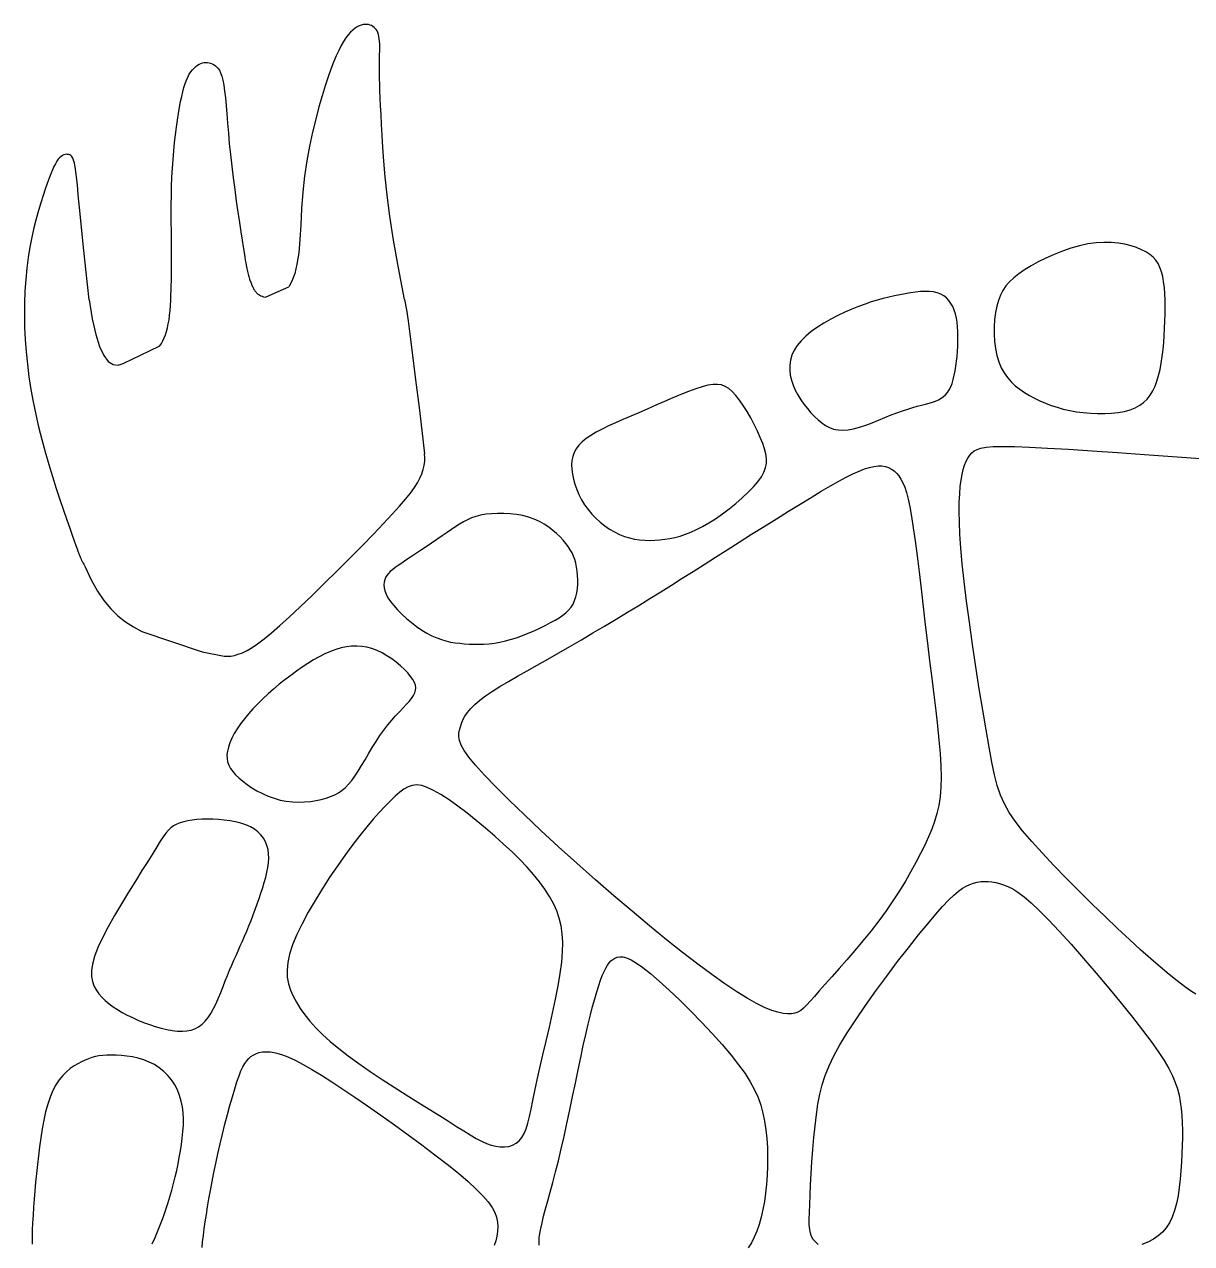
# Model space of a CAD drawing. Header units: millimetres. Extents: x 0 to 420, y 0 to 297.
# Drawn here: x 181.78 to 205.25, y 180.97 to 205.49 of the extents above; entities that cross this region are included whole.
import ezdxf

# ---------------------------------------------------------------- set-up
doc = ezdxf.new("R2010")
doc.units = ezdxf.units.MM
doc.layers.add('GREEN', color=96, linetype='Continuous')

msp = doc.modelspace()

# ---------------------------------------------------------------- linework, layer by layer
at = {"layer": 'GREEN', "linetype": 'Continuous'}
for points in [[(189.42797, 199.957688), (189.302918, 200.59522), (189.204871, 201.15281), (189.130141, 201.638372), (189.075038, 202.059823), (189.035877, 202.425078), (189.008967, 202.742053), (188.990622, 203.018664), (188.977152, 203.262827), (188.965494, 203.481511), (188.955082, 203.6779), (188.945972, 203.85423), (188.938223, 204.012738), (188.931891, 204.15566), (188.927034, 204.285234), (188.92371, 204.403697), (188.921976, 204.513284), (188.921796, 204.615871), (188.922763, 204.711882), (188.924375, 204.80138), (188.926131, 204.884426), (188.927529, 204.961084), (188.928068, 205.031415), (188.927247, 205.095481), (188.924564, 205.153346), (188.919597, 205.205135), (188.912238, 205.251226), (188.902457, 205.292064), (188.890225, 205.32809), (188.875512, 205.359747), (188.858288, 205.387479), (188.838524, 205.411728), (188.816191, 205.432936), (188.791288, 205.451414), (188.763934, 205.46694), (188.734276, 205.47916), (188.702462, 205.48772), (188.66864, 205.492266), (188.632957, 205.492443), (188.595561, 205.487897), (188.5566, 205.478275), (188.516211, 205.463167), (188.474494, 205.441948), (188.431535, 205.413941), (188.387425, 205.378466), (188.342252, 205.334844), (188.296104, 205.282397), (188.24907, 205.220444), (188.201238, 205.148308), (188.152637, 205.065177), (188.103052, 204.969705), (188.052208, 204.860413), (187.999829, 204.735823), (187.94564, 204.594458), (187.889366, 204.434838), (187.830733, 204.255484), (187.769463, 204.054919), (187.705676, 203.832212), (187.641058, 203.588624), (187.577691, 203.325962), (187.517654, 203.046036), (187.463029, 202.750652), (187.415896, 202.441621), (187.378334, 202.12075), (187.352426, 201.789847)], [(184.507116, 199.026348), (184.537997, 199.077293), (184.566769, 199.131296), (184.593354, 199.188952), (184.617669, 199.250858), (184.639636, 199.31761), (184.659172, 199.389805), (184.676199, 199.468039), (184.690635, 199.552908), (184.702466, 199.644604), (184.711941, 199.741696), (184.719374, 199.842348), (184.72508, 199.944725), (184.729374, 200.046991), (184.732569, 200.147311), (184.734981, 200.243849), (184.736923, 200.334768), (184.738649, 200.419059), (184.740157, 200.499007), (184.741385, 200.577724), (184.74227, 200.658322), (184.74275, 200.743911), (184.742762, 200.837603), (184.742242, 200.942508), (184.741128, 201.061739), (184.739446, 201.197455), (184.737579, 201.348002), (184.735995, 201.510779), (184.735165, 201.68318), (184.735561, 201.862602), (184.737651, 202.046442), (184.741907, 202.232094), (184.748799, 202.416956), (184.758655, 202.598712), (184.771228, 202.776199), (184.786132, 202.948542), (184.802977, 203.114868), (184.821375, 203.274301), (184.840937, 203.425967), (184.861277, 203.568993), (184.882005, 203.702502), (184.902836, 203.825836), (184.923905, 203.939193), (184.945445, 204.042987), (184.967695, 204.137629), (184.990889, 204.223535), (185.015265, 204.301117), (185.041059, 204.370788), (185.068507, 204.432962), (185.097756, 204.488042), (185.1286, 204.536391), (185.160744, 204.578365), (185.193892, 204.614317), (185.227748, 204.644602), (185.262018, 204.669574), (185.296407, 204.689587), (185.330618, 204.704995), (185.364405, 204.716113), (185.397721, 204.723099), (185.430563, 204.726071), (185.462933, 204.725146), (185.494831, 204.720443), (185.526256, 204.712079), (185.557208, 204.700174), (185.587688, 204.684845), (185.617651, 204.66585), (185.646876, 204.641513), (185.675096, 204.609796), (185.702047, 204.568664), (185.727461, 204.516078), (185.751074, 204.450003), (185.77262, 204.368402), (185.791832, 204.269238), (185.80863, 204.151013), (185.823671, 204.014384), (185.837797, 203.860547), (185.85185, 203.690697), (185.866671, 203.506031), (185.883104, 203.307743), (185.901989, 203.097029), (185.924169, 202.875085), (185.95017, 202.643726), (185.979253, 202.407237), (186.010362, 202.170525), (186.042442, 201.938493), (186.074437, 201.716049), (186.105294, 201.508096), (186.133955, 201.31954), (186.159367, 201.155287), (186.18074, 201.018833), (186.198355, 200.908047), (186.21276, 200.819388), (186.2245, 200.749318), (186.234124, 200.694294), (186.242178, 200.650779), (186.24921, 200.615232), (186.255767, 200.584112), (186.262306, 200.55447), (186.268921, 200.525708), (186.27562, 200.497819), (186.282406, 200.470796), (186.289285, 200.444631), (186.296264, 200.419317), (186.303346, 200.394847), (186.310537, 200.371212), (186.317843, 200.348406), (186.325269, 200.32642), (186.33282, 200.305248), (186.340502, 200.284883), (186.34832, 200.265316), (186.356279, 200.24654), (186.364385, 200.228548), (186.372642, 200.211332), (186.381071, 200.194874), (186.389744, 200.179115), (186.398751, 200.163983), (186.408178, 200.149409), (186.418114, 200.13532), (186.428647, 200.121648), (186.439863, 200.108321), (186.451853, 200.095269), (186.464782, 200.082447), (186.479141, 200.069911), (186.4955, 200.057745), (186.514427, 200.046032), (186.536492, 200.034855), (186.562265, 200.024296), (186.592315, 200.014438), (186.627212, 200.005365)], [(183.087241, 199.955413), (183.019284, 200.56748), (182.965306, 201.072464), (182.923206, 201.482525), (182.890889, 201.809825), (182.866255, 202.066523), (182.847207, 202.264779), (182.831645, 202.416753), (182.817473, 202.534607), (182.802928, 202.628871), (182.787584, 202.703565), (182.771355, 202.76108), (182.754151, 202.803806), (182.735884, 202.834135), (182.716465, 202.854458), (182.695805, 202.867165), (182.673817, 202.874648), (182.650454, 202.8788), (182.625852, 202.879528), (182.600186, 202.876242), (182.573634, 202.868351), (182.546374, 202.855265), (182.518582, 202.836393), (182.490435, 202.811146), (182.462111, 202.778933), (182.433689, 202.739123), (182.404853, 202.690931), (182.37519, 202.633529), (182.344287, 202.566092), (182.31173, 202.487792), (182.277105, 202.397803), (182.24, 202.295298), (182.2, 202.179452), (182.156953, 202.049693), (182.11175, 201.906474), (182.065543, 201.750504), (182.019484, 201.58249), (181.974724, 201.403142), (181.932415, 201.213167), (181.89371, 201.013275), (181.85976, 200.804173), (181.831556, 200.586613), (181.809444, 200.36152), (181.793613, 200.129861), (181.784247, 199.892604), (181.781532, 199.650717), (181.785656, 199.405167), (181.796803, 199.156921), (181.815161, 198.906949), (181.840827, 198.656085), (181.873541, 198.404641), (181.912954, 198.152795), (181.95872, 197.900726), (182.010488, 197.648613), (182.067912, 197.396636), (182.130642, 197.144972), (182.19833, 196.893802), (182.27037, 196.64388), (182.345119, 196.398264), (182.420676, 196.160587), (182.495142, 195.934482), (182.566615, 195.723584), (182.633195, 195.531525), (182.69298, 195.36194), (182.744072, 195.218461), (182.785107, 195.103498), (182.816882, 195.01456), (182.840731, 194.947934), (182.857989, 194.899904), (182.869991, 194.866757), (182.878072, 194.844778), (182.883566, 194.830253), (182.887809, 194.819467), (182.891918, 194.809312), (182.896148, 194.799107), (182.900537, 194.788779), (182.905122, 194.778253), (182.909942, 194.767455), (182.915034, 194.756311), (182.920437, 194.744746), (182.926187, 194.732686), (182.932356, 194.720013), (182.939143, 194.706429), (182.946783, 194.691593), (182.955509, 194.675163), (182.965553, 194.656797), (182.977149, 194.636154), (182.99053, 194.612891), (183.005929, 194.586668)], [(187.352426, 201.789847), (187.341566, 201.461716), (187.323526, 201.164878), (187.29749, 200.901235), (187.262647, 200.672687), (187.218182, 200.481136), (187.163283, 200.328481), (187.097136, 200.216624)], [(186.627212, 200.005365), (186.884257, 200.121535), (187.097136, 200.216624)], [(183.087241, 199.955413), (183.147851, 199.568029), (183.217019, 199.255287), (183.294019, 199.012291), (183.378127, 198.834146), (183.468619, 198.715955), (183.564769, 198.652824), (183.665852, 198.639855), (183.771144, 198.672153)], [(189.42797, 199.957688), (189.463075, 199.752809), (189.496966, 199.533554), (189.534843, 199.260874), (189.581908, 198.895716), (189.643362, 198.39903), (189.724403, 197.731763), (189.830234, 196.854865)], [(183.771144, 198.672153), (183.780651, 198.676882), (184.119981, 198.841704), (184.507116, 199.026348)], [(205.341009, 185.987545), (205.233205, 186.057062), (205.108482, 186.146501), (204.966125, 186.255598), (204.806586, 186.384126), (204.630317, 186.53186), (204.437769, 186.698574), (204.229396, 186.884042), (204.005649, 187.088038), (203.766981, 187.310336), (203.514785, 187.549844), (203.254225, 187.802006), (202.991403, 188.061397), (202.732425, 188.322596), (202.483395, 188.58018), (202.250416, 188.828726), (202.039594, 189.062811), (201.857032, 189.277013), (201.70695, 189.468506), (201.586034, 189.644861), (201.489082, 189.816245), (201.410895, 189.992825), (201.346273, 190.18477), (201.290016, 190.402248), (201.236924, 190.655426), (201.181797, 190.954472), (201.12068, 191.305788), (201.054588, 191.700712), (200.985783, 192.126818), (200.916527, 192.571678), (200.849079, 193.022864), (200.7857, 193.467949), (200.728652, 193.894507), (200.680195, 194.290109), (200.642062, 194.644965), (200.613877, 194.959827), (200.594735, 195.238086), (200.583733, 195.483129), (200.579965, 195.698348), (200.582527, 195.88713), (200.590515, 196.052864), (200.603025, 196.198942), (200.619303, 196.328374), (200.639198, 196.442667), (200.662711, 196.542952), (200.689841, 196.630357), (200.720588, 196.706013), (200.754953, 196.77105), (200.792935, 196.826596), (200.834534, 196.873782), (200.881107, 196.913549), (200.939436, 196.946086), (201.017661, 196.971393), (201.12392, 196.989469), (201.266352, 197.000315), (201.453097, 197.00393), (201.692293, 197.000315), (201.992079, 196.989469), (202.35758, 196.971543), (202.781862, 196.947291), (203.254978, 196.917616), (203.766981, 196.883422), (204.307922, 196.845613), (204.867855, 196.805093), (205.43683, 196.762765)], [(184.144546, 193.283421), (185.359313, 192.870779), (185.801822, 192.789726), (185.86268, 192.784671), (185.930659, 192.788596), (186.004741, 192.80167), (186.083908, 192.824062), (186.167794, 192.856366), (186.25863, 192.900868), (186.359299, 192.960279), (186.472682, 193.037311), (186.601661, 193.134674), (186.749118, 193.255078), (186.917935, 193.401235), (187.110994, 193.575855), (187.329482, 193.779954), (187.567804, 194.007774), (187.81867, 194.251858), (188.074792, 194.504752), (188.328879, 194.759001), (188.573643, 195.007151), (188.801793, 195.241747), (189.00604, 195.455335), (189.18079, 195.642295), (189.32723, 195.804349), (189.448242, 195.945056), (189.546706, 196.067973), (189.625506, 196.176659), (189.687524, 196.274671), (189.73564, 196.365567), (189.772737, 196.452905), (189.801189, 196.539397), (189.821334, 196.624363), (189.833003, 196.70628), (189.836026, 196.783622), (189.830234, 196.854865)], [(183.005929, 194.586668), (183.12651, 194.323209), (183.251158, 194.096727), (183.380948, 193.903099), (183.516951, 193.7382), (183.660239, 193.597906), (183.811886, 193.478095), (183.972964, 193.374641), (184.144546, 193.283421)], [(197.747259, 180.95577), (197.689871, 181.005404), (197.645333, 181.057485), (197.612099, 181.114764), (197.588812, 181.180629), (197.574117, 181.258469), (197.566656, 181.351673), (197.565074, 181.463632), (197.568013, 181.597734), (197.574117, 181.757368), (197.582294, 181.94438), (197.592505, 182.154439), (197.604977, 182.38167), (197.619936, 182.620199), (197.637608, 182.864151), (197.658219, 183.107651), (197.681996, 183.344824), (197.709163, 183.569795), (197.740438, 183.778612), (197.778495, 183.975001), (197.8265, 184.164611), (197.887618, 184.353092), (197.965014, 184.546091), (198.061853, 184.749259), (198.1813, 184.968243), (198.326521, 185.208692), (198.499022, 185.473958), (198.693679, 185.758204), (198.90371, 186.053296), (199.122332, 186.351099), (199.342763, 186.64348), (199.55822, 186.922303), (199.761921, 187.179435), (199.947083, 187.406742), (200.108581, 187.598084), (200.247924, 187.755309), (200.368275, 187.882255), (200.472801, 187.982766), (200.564666, 188.060681), (200.647036, 188.119843), (200.723075, 188.164091), (200.795949, 188.197268), (200.868334, 188.222613), (200.940944, 188.240952), (201.014007, 188.252513), (201.087747, 188.257522), (201.162393, 188.256204), (201.238168, 188.248785), (201.3153, 188.235492), (201.394015, 188.21655), (201.475066, 188.191394), (201.561316, 188.156296), (201.656158, 188.106738), (201.762982, 188.0382), (201.88518, 187.946162), (202.026143, 187.826107), (202.189262, 187.673515), (202.377928, 187.483867), (202.593686, 187.254941), (202.830696, 186.993704), (203.081272, 186.70942), (203.337725, 186.411353), (203.59237, 186.108767), (203.837519, 185.810926), (204.065486, 185.527094), (204.268584, 185.266535), (204.440934, 185.036216), (204.583894, 184.833915), (204.700628, 184.655112), (204.794302, 184.49529), (204.86808, 184.349928), (204.925128, 184.214508), (204.968612, 184.084511), (205.001695, 183.955418), (205.027129, 183.823425), (205.046007, 183.687591), (205.059007, 183.54769), (205.066807, 183.403495), (205.070085, 183.254782), (205.06952, 183.101324), (205.06579, 182.942895), (205.059573, 182.779269), (205.051283, 182.610709), (205.04028, 182.439439), (205.02566, 182.268168), (205.006519, 182.099609), (204.981951, 181.936472), (204.951053, 181.78147), (204.912921, 181.637313), (204.866649, 181.506714), (204.811372, 181.391667), (204.746373, 181.291307), (204.670974, 181.204052), (204.584497, 181.128321), (204.486264, 181.062532), (204.375596, 181.005103), (204.251815, 180.954452)], [(192.132562, 180.942137), (192.131243, 181.010223), (192.136255, 181.087348), (192.147823, 181.175318), (192.166173, 181.275942), (192.191532, 181.391026), (192.223937, 181.52204), (192.262673, 181.669096), (192.306834, 181.831969), (192.355518, 182.010433), (192.407818, 182.204261), (192.462832, 182.413228), (192.519654, 182.637108), (192.57738, 182.875675), (192.63522, 183.128062), (192.692833, 183.390843), (192.749994, 183.65995), (192.806478, 183.931317), (192.862056, 184.200876), (192.916505, 184.464561), (192.969596, 184.718304), (193.021106, 184.958038), (193.070844, 185.180448), (193.118774, 185.385235), (193.164895, 185.57285), (193.209207, 185.743744), (193.251711, 185.898369), (193.292406, 186.037178), (193.331292, 186.160623), (193.36837, 186.269155), (193.403752, 186.363338), (193.438003, 186.444191), (193.471803, 186.512843), (193.505828, 186.570422), (193.540758, 186.61806), (193.577271, 186.656886), (193.616044, 186.68803), (193.657756, 186.712621), (193.703463, 186.730998), (193.755725, 186.740338), (193.817484, 186.737024), (193.891677, 186.717441), (193.981243, 186.677975), (194.089122, 186.61501), (194.218253, 186.524931), (194.371575, 186.404123), (194.550407, 186.250664), (194.749586, 186.069414), (194.96233, 185.866924), (195.181857, 185.649748), (195.401384, 185.424437), (195.614128, 185.197545), (195.813307, 184.975623), (195.992138, 184.765225), (196.145385, 184.571247), (196.273989, 184.391955), (196.380436, 184.22396), (196.467214, 184.063874), (196.53681, 183.908307), (196.59171, 183.75387), (196.634402, 183.597173), (196.667373, 183.434827), (196.692732, 183.264347), (196.711082, 183.086863), (196.72265, 182.904407), (196.727662, 182.719015), (196.726343, 182.532718), (196.71892, 182.347552), (196.705618, 182.165548), (196.686665, 181.988742), (196.662248, 181.81894), (196.632405, 181.657046), (196.597136, 181.503738), (196.556441, 181.359694), (196.51032, 181.225593), (196.458773, 181.10211), (196.4018, 180.989926), (196.339401, 180.889717)], [(184.350071, 180.968649), (184.409945, 181.095407), (184.467332, 181.227137), (184.522007, 181.362481), (184.573742, 181.500086), (184.622312, 181.638594), (184.667491, 181.77665), (184.709128, 181.913162), (184.747373, 182.048092), (184.782454, 182.181666), (184.814595, 182.314111), (184.844024, 182.445652), (184.870966, 182.576516), (184.895646, 182.706927), (184.918292, 182.837112), (184.938904, 182.967184), (184.956576, 183.096805), (184.970179, 183.225522), (184.978581, 183.352883), (184.980654, 183.478436), (184.975266, 183.60173), (184.961286, 183.722312), (184.937585, 183.839731), (184.903296, 183.95346), (184.858607, 184.062669), (184.80397, 184.166456), (184.739838, 184.263916), (184.666662, 184.354146), (184.584896, 184.436242), (184.49499, 184.509299), (184.397398, 184.572415), (184.292834, 184.624986), (184.183071, 184.667615), (184.070143, 184.701207), (183.956084, 184.726664), (183.84293, 184.74489), (183.732714, 184.756791), (183.627473, 184.763268), (183.52924, 184.765226), (183.439447, 184.763381), (183.357115, 184.757694), (183.280662, 184.747941), (183.208504, 184.733894), (183.139058, 184.715329), (183.070744, 184.692018), (183.001977, 184.663737), (182.931175, 184.630258), (182.857246, 184.591169), (182.781056, 184.545301), (182.703961, 184.491298), (182.627319, 184.427806), (182.552485, 184.353468), (182.480817, 184.266929), (182.41367, 184.166833), (182.352401, 184.051824), (182.298028, 183.921149), (182.250211, 183.776465), (182.208273, 183.620032), (182.171535, 183.454109), (182.139318, 183.280955), (182.110944, 183.102831), (182.085736, 182.921995), (182.063015, 182.740707), (182.042215, 182.560925), (182.023224, 182.383403), (182.006042, 182.208592), (181.990669, 182.036945), (181.977104, 181.868913), (181.965348, 181.704948), (181.9554, 181.545502), (181.947261, 181.391027), (181.941044, 181.242012), (181.937314, 181.099098), (181.936748, 180.962963)], [(185.354783, 180.892127), (185.365974, 181.010036), (185.381009, 181.135853), (185.399208, 181.269352), (185.419895, 181.410308), (185.442541, 181.558494), (185.467222, 181.713685), (185.494163, 181.875654), (185.523591, 182.044175), (185.555733, 182.219024), (185.590813, 182.399973), (185.629059, 182.586796), (185.670696, 182.779269), (185.715762, 182.976637), (185.763541, 183.176038), (185.813128, 183.374084), (185.86362, 183.567385), (185.914112, 183.752552), (185.963699, 183.926195), (186.011478, 184.084925), (186.056544, 184.225354), (186.098332, 184.345033), (186.137633, 184.445279), (186.175577, 184.528354), (186.213295, 184.596516), (186.251918, 184.652024), (186.292575, 184.697139), (186.336397, 184.73412), (186.384515, 184.765226), (186.438097, 184.792039), (186.498461, 184.813429), (186.566964, 184.827588), (186.644963, 184.83271), (186.733814, 184.826986), (186.834873, 184.808608), (186.949497, 184.77577), (187.079043, 184.726663), (187.224602, 184.659895), (187.386214, 184.575728), (187.563652, 184.474841), (187.756689, 184.357912), (187.9651, 184.225617), (188.188658, 184.078636), (188.427138, 183.917647), (188.680313, 183.743325), (188.946978, 183.556878), (189.222008, 183.361619), (189.499299, 183.161389), (189.772746, 182.960029), (190.036246, 182.761381), (190.283694, 182.569285), (190.508986, 182.387583), (190.706017, 182.220115), (190.870191, 182.06967), (191.002939, 181.934815), (191.107201, 181.813065), (191.185916, 181.701935), (191.242022, 181.598939), (191.278459, 181.501592), (191.298166, 181.407408), (191.304082, 181.313902), (191.298806, 181.219191), (191.283584, 181.123802), (191.259317, 181.028865), (191.226912, 180.93551)]]:
    msp.add_lwpolyline(points, dxfattribs=at)
for points in [[(204.673725, 200.421511), (204.649157, 200.517465), (204.618259, 200.603477), (204.580127, 200.680451), (204.533855, 200.749291), (204.47854, 200.8109), (204.413277, 200.866183), (204.337162, 200.916043), (204.249291, 200.961383), (204.149061, 201.002732), (204.037075, 201.039111), (203.914236, 201.069162), (203.78145, 201.091531), (203.639621, 201.104862), (203.489653, 201.1078), (203.33245, 201.098988), (203.168916, 201.077071), (203.000258, 201.041257), (202.828887, 200.993017), (202.657516, 200.934383), (202.488859, 200.867388), (202.325627, 200.794067), (202.170534, 200.716453), (202.026293, 200.636579), (201.895617, 200.55648), (201.780578, 200.477547), (201.680687, 200.398615), (201.594813, 200.317875), (201.521826, 200.23352), (201.460595, 200.143743), (201.40999, 200.046734), (201.368881, 199.940688), (201.336137, 199.823796), (201.310891, 199.69508), (201.293332, 199.556873), (201.283911, 199.41234), (201.283082, 199.264643), (201.291297, 199.116947), (201.309007, 198.972413), (201.336664, 198.834207), (201.374721, 198.70549), (201.423405, 198.588711), (201.482035, 198.483456), (201.54971, 198.388594), (201.625523, 198.302996), (201.70857, 198.225533), (201.797949, 198.155074), (201.892753, 198.09049), (201.992078, 198.03065), (202.09521, 197.974652), (202.202185, 197.922495), (202.313229, 197.874405), (202.428569, 197.830608), (202.548431, 197.791331), (202.67304, 197.756798), (202.802623, 197.727236), (202.937407, 197.702871), (203.077201, 197.683966), (203.220161, 197.670936), (203.364025, 197.664233), (203.506533, 197.664309), (203.645423, 197.671614), (203.778436, 197.686602), (203.903309, 197.709725), (204.017782, 197.741433), (204.120122, 197.782104), (204.210706, 197.831813), (204.290438, 197.890561), (204.360223, 197.958346), (204.420964, 198.035169), (204.473566, 198.12103), (204.518933, 198.21593), (204.55797, 198.319867), (204.591506, 198.432654), (204.620068, 198.55335), (204.644108, 198.680824), (204.664079, 198.813947), (204.680432, 198.951588), (204.69362, 199.092619), (204.704096, 199.23591), (204.71231, 199.38033), (204.718565, 199.524713), (204.722559, 199.66774), (204.72384, 199.808055), (204.721956, 199.944303), (204.716455, 200.075129), (204.706884, 200.199176), (204.692792, 200.315089)], [(197.400484, 199.129675), (197.322561, 199.034813), (197.26182, 198.93837), (197.217357, 198.840571), (197.188267, 198.741642), (197.173647, 198.64181), (197.172592, 198.541299), (197.184198, 198.440337), (197.20756, 198.339149), (197.241698, 198.238073), (197.285332, 198.137902), (197.337105, 198.039538), (197.395661, 197.943885), (197.459642, 197.851848), (197.527693, 197.76433), (197.598457, 197.682234), (197.670578, 197.606465), (197.743113, 197.537927), (197.816779, 197.477523), (197.892705, 197.426156), (197.972022, 197.384732), (198.055862, 197.354153), (198.145353, 197.335324), (198.241627, 197.329148), (198.345813, 197.336529), (198.458516, 197.357768), (198.578227, 197.390757), (198.702911, 197.432784), (198.830535, 197.481138), (198.959063, 197.533106), (199.086461, 197.585979), (199.210694, 197.637044), (199.329726, 197.68359), (199.441901, 197.723545), (199.547067, 197.7574), (199.645451, 197.786284), (199.737278, 197.811327), (199.822775, 197.833659), (199.902168, 197.854409), (199.975683, 197.874707), (200.043545, 197.895683), (200.105982, 197.918428), (200.163218, 197.943885), (200.215481, 197.972958), (200.262996, 198.006549), (200.305989, 198.045563), (200.344687, 198.090904), (200.379315, 198.143475), (200.4101, 198.204181), (200.437268, 198.273585), (200.461044, 198.350898), (200.481656, 198.434989), (200.499328, 198.52473), (200.514287, 198.618989), (200.526759, 198.716637), (200.536971, 198.816545), (200.545148, 198.917583), (200.551403, 199.018696), (200.555397, 199.119131), (200.556678, 199.218211), (200.554794, 199.315257), (200.549293, 199.409591), (200.539722, 199.500536), (200.525629, 199.587415), (200.506563, 199.669548), (200.482108, 199.746296), (200.452001, 199.817169), (200.416016, 199.881716), (200.373927, 199.939484), (200.325508, 199.990021), (200.270532, 200.032877), (200.208773, 200.067598), (200.140007, 200.093733), (200.064156, 200.111056), (199.981749, 200.120244), (199.893463, 200.122202), (199.799978, 200.117834), (199.701971, 200.108043), (199.600121, 200.093732), (199.495106, 200.075807), (199.387603, 200.05517), (199.278104, 200.032462), (199.166344, 200.007268), (199.05187, 199.978912), (198.934232, 199.946714), (198.812976, 199.909997), (198.687651, 199.868083), (198.557804, 199.820294), (198.422983, 199.765953), (198.283301, 199.704607), (198.141133, 199.636709), (197.999416, 199.562936), (197.861091, 199.483966), (197.729096, 199.400477), (197.606371, 199.313147), (197.495854, 199.222654)], [(193.078984, 197.162999), (192.99929, 197.096946), (192.933387, 197.028633), (192.880596, 196.95761), (192.84024, 196.883422), (192.811641, 196.80562), (192.794119, 196.723751), (192.786998, 196.637362), (192.789598, 196.546003), (192.801316, 196.449522), (192.821852, 196.348973), (192.850979, 196.245714), (192.888471, 196.141099), (192.934102, 196.036483), (192.987646, 195.933224), (193.048876, 195.832676), (193.117568, 195.736195), (193.193381, 195.644986), (193.275525, 195.559652), (193.363094, 195.480644), (193.455185, 195.408415), (193.550894, 195.343417), (193.649315, 195.286101), (193.749546, 195.236919), (193.85068, 195.196323), (193.951966, 195.164577), (194.053251, 195.141191), (194.154536, 195.125487), (194.255821, 195.116788), (194.357107, 195.114416), (194.458392, 195.117692), (194.559677, 195.125939), (194.660962, 195.138479), (194.762398, 195.154936), (194.864738, 195.176138), (194.968887, 195.203214), (195.075749, 195.237295), (195.186228, 195.27951), (195.301229, 195.330989), (195.421655, 195.392862), (195.548412, 195.466258), (195.681688, 195.551705), (195.818808, 195.64732), (195.956379, 195.750617), (196.091012, 195.859112), (196.219314, 195.970317), (196.337894, 196.081748), (196.443362, 196.19092), (196.532326, 196.295347), (196.602148, 196.393335), (196.653205, 196.486351), (196.686628, 196.576656), (196.703546, 196.66651), (196.705091, 196.75817), (196.692393, 196.853898), (196.666582, 196.955953), (196.628788, 197.066593), (196.580256, 197.187101), (196.52268, 197.314838), (196.457869, 197.446191), (196.387633, 197.577544), (196.313779, 197.705281), (196.238117, 197.825788), (196.162454, 197.93545), (196.088601, 198.03065), (196.017648, 198.10849), (195.947826, 198.168932), (195.876648, 198.212654), (195.801626, 198.240333), (195.720274, 198.252647), (195.630104, 198.250275), (195.528631, 198.233893), (195.413366, 198.204181), (195.28269, 198.162041), (195.138449, 198.109281), (194.983356, 198.047936), (194.820124, 197.980037), (194.651466, 197.90762), (194.480095, 197.832717), (194.308724, 197.757363), (194.140067, 197.68359), (193.976571, 197.61298), (193.819632, 197.545308), (193.670379, 197.479895), (193.529944, 197.416064), (193.399456, 197.353137), (193.280047, 197.290435), (193.172846, 197.227282)], [(191.033988, 190.395319), (190.855759, 190.593214), (190.722295, 190.756539), (190.627717, 190.89049), (190.566147, 191.000265), (190.531707, 191.09106), (190.518519, 191.168071), (190.520704, 191.236497), (190.532385, 191.301533), (190.549002, 191.367548), (190.571271, 191.435597), (190.601227, 191.505905), (190.640905, 191.578699), (190.692339, 191.654204), (190.757564, 191.732647), (190.838614, 191.814253), (190.937526, 191.899248), (191.05573, 191.987858), (191.192246, 192.08031), (191.345493, 192.176829), (191.513887, 192.27764), (191.695846, 192.382971), (191.889788, 192.493047), (192.094129, 192.608094), (192.307288, 192.728337), (192.527681, 192.853815), (192.753726, 192.983812), (192.983841, 193.117424), (193.216443, 193.253748), (193.449949, 193.391879), (193.682777, 193.530914), (193.913344, 193.669949), (194.140067, 193.808081), (194.36193, 193.944706), (194.580175, 194.080427), (194.796612, 194.216148), (195.013049, 194.352773), (195.231294, 194.491205), (195.453157, 194.632349), (195.680446, 194.777108), (195.914969, 194.926387), (196.157632, 195.080523), (196.40572, 195.237596), (196.655617, 195.395122), (196.903705, 195.550613), (197.146368, 195.701586), (197.379987, 195.845555), (197.600945, 195.980033), (197.805626, 196.102536), (197.991278, 196.211068), (198.158617, 196.305591), (198.309226, 196.386556), (198.444687, 196.454417), (198.566583, 196.509624), (198.676497, 196.55263), (198.776012, 196.583887), (198.866708, 196.603846), (198.949982, 196.612959), (199.026474, 196.611679), (199.096635, 196.600457), (199.160918, 196.579745), (199.219775, 196.549994), (199.273658, 196.511658), (199.323019, 196.465188), (199.368311, 196.411035), (199.410023, 196.348898), (199.448797, 196.275464), (199.485309, 196.186665), (199.520239, 196.078435), (199.554264, 195.946706), (199.588064, 195.78741), (199.622315, 195.596482), (199.657697, 195.369853), (199.694737, 195.105227), (199.733359, 194.807386), (199.773338, 194.482883), (199.814447, 194.13827), (199.856461, 193.7801), (199.899153, 193.414926), (199.942297, 193.0493), (199.985667, 192.689774), (200.028849, 192.341998), (200.070675, 192.008005), (200.109787, 191.688925), (200.14483, 191.385887), (200.174447, 191.100022), (200.197281, 190.832458), (200.211977, 190.584326), (200.217177, 190.356756), (200.211788, 190.150049), (200.195774, 189.961192), (200.16936, 189.786343), (200.132772, 189.621663), (200.086237, 189.463309), (200.02998, 189.307441), (199.964227, 189.150217), (199.889205, 188.987796), (199.805102, 188.817165), (199.711956, 188.638626), (199.609766, 188.453309), (199.498534, 188.262343), (199.378258, 188.066858), (199.248938, 187.867983), (199.110576, 187.666849), (198.96317, 187.464586), (198.807323, 187.262548), (198.646051, 187.062996), (198.48297, 186.868414), (198.321697, 186.681289), (198.165851, 186.504106), (198.019048, 186.33935), (197.884906, 186.189507), (197.767041, 186.057062), (197.667828, 185.943861), (197.584668, 185.849187), (197.513715, 185.771686), (197.451128, 185.710001), (197.393062, 185.662778), (197.335675, 185.628659), (197.275122, 185.60629), (197.207561, 185.594315), (197.129449, 185.592017), (197.038451, 185.601244), (196.932531, 185.624479), (196.809654, 185.664209), (196.667787, 185.722918), (196.504894, 185.803093), (196.318941, 185.907219), (196.107892, 186.037781), (195.87043, 186.196549), (195.608098, 186.382431), (195.323159, 186.59362), (195.017871, 186.828308), (194.694498, 187.084687), (194.355298, 187.360949), (194.002533, 187.655288), (193.638464, 187.965895), (193.266219, 188.290135), (192.892391, 188.622056), (192.52444, 188.954882), (192.169829, 189.281833), (191.836018, 189.596131), (191.530466, 189.890997), (191.260636, 190.159652)], [(189.45201, 194.714294), (189.370507, 194.65984), (189.299178, 194.611261), (189.237344, 194.5672), (189.184327, 194.526303), (189.13945, 194.487214), (189.102033, 194.448576), (189.071399, 194.409034), (189.046869, 194.367233), (189.028066, 194.322006), (189.01582, 194.272937), (189.01126, 194.2198), (189.015518, 194.162371), (189.029724, 194.100423), (189.055007, 194.03373), (189.0925, 193.962066), (189.143331, 193.885205), (189.208066, 193.803298), (189.285009, 193.718001), (189.3719, 193.631349), (189.466478, 193.545375), (189.566482, 193.462112), (189.669652, 193.383594), (189.773725, 193.311855), (189.876442, 193.248928), (189.976032, 193.196319), (190.072683, 193.153426), (190.167072, 193.119119), (190.25988, 193.092268), (190.351783, 193.071744), (190.443459, 193.056417), (190.535588, 193.045157), (190.628848, 193.036835), (190.72384, 193.030621), (190.820867, 193.026893), (190.920155, 193.026328), (191.02193, 193.029604), (191.126418, 193.0374), (191.233845, 193.050392), (191.344437, 193.069259), (191.458421, 193.094678), (191.57572, 193.127027), (191.695054, 193.165476), (191.814841, 193.208896), (191.933497, 193.256158), (192.04944, 193.30613), (192.161087, 193.357685), (192.266856, 193.409691), (192.365165, 193.46102), (192.454731, 193.510917), (192.535481, 193.560137), (192.607639, 193.609809), (192.671432, 193.661062), (192.727086, 193.715026), (192.774827, 193.772832), (192.814881, 193.835609), (192.847475, 193.904486), (192.872872, 193.980142), (192.891486, 194.061447), (192.90377, 194.146819), (192.910175, 194.234676), (192.911155, 194.323437), (192.907161, 194.41152), (192.898645, 194.497344), (192.88606, 194.579326), (192.869707, 194.6563), (192.849284, 194.728755), (192.824339, 194.797595), (192.794421, 194.863723), (192.759077, 194.928044), (192.717854, 194.991461), (192.670301, 195.054878), (192.615966, 195.119198), (192.554472, 195.18495), (192.485742, 195.251154), (192.409779, 195.316453), (192.32658, 195.379494), (192.236147, 195.438919), (192.138479, 195.493373), (192.033577, 195.5415), (191.921439, 195.581946), (191.802445, 195.613654), (191.678476, 195.636776), (191.551794, 195.651764), (191.42466, 195.65907), (191.299335, 195.659145), (191.178079, 195.652442), (191.063153, 195.639412), (190.956819, 195.620508), (190.860545, 195.596105), (190.772637, 195.56628), (190.690606, 195.531031), (190.611967, 195.49036), (190.534232, 195.444266), (190.454915, 195.392749), (190.371528, 195.33581), (190.281585, 195.273447), (190.183427, 195.205926), (190.078713, 195.134563), (189.969929, 195.06094), (189.859563, 194.98664), (189.750101, 194.913244), (189.64403, 194.842333), (189.543838, 194.775489)], [(186.288054, 191.629312), (186.204931, 191.528199), (186.129495, 191.427763), (186.062197, 191.328684), (186.003491, 191.231638), (185.953828, 191.137304), (185.913661, 191.046359), (185.883441, 190.959481), (185.863621, 190.877348), (185.854578, 190.800374), (185.856387, 190.727919), (185.869047, 190.659079), (185.89256, 190.592951), (185.926924, 190.52863), (185.972141, 190.465213), (186.02821, 190.401796), (186.09513, 190.337476), (186.172714, 190.271761), (186.26002, 190.205821), (186.355917, 190.141237), (186.459274, 190.07959), (186.568962, 190.022462), (186.68385, 189.971435), (186.802807, 189.92809), (186.924704, 189.894009), (187.048371, 189.870359), (187.172491, 189.856652), (187.295706, 189.851982), (187.416661, 189.855447), (187.533998, 189.866142), (187.646361, 189.883164), (187.752394, 189.905608), (187.85074, 189.932571), (187.940495, 189.963489), (188.022563, 189.999152), (188.098301, 190.040689), (188.169065, 190.089231), (188.236212, 190.145907), (188.301097, 190.211846), (188.365079, 190.28818), (188.429512, 190.376037), (188.495529, 190.475908), (188.563353, 190.58572), (188.632987, 190.702762), (188.704429, 190.824324), (188.77768, 190.947693), (188.852739, 191.070159), (188.929607, 191.189009), (189.008284, 191.301532), (189.088506, 191.405583), (189.168953, 191.501273), (189.248045, 191.589281), (189.324197, 191.670284), (189.395827, 191.744961), (189.461354, 191.813989), (189.519193, 191.878046), (189.567763, 191.93781), (189.605708, 191.994034), (189.632574, 192.047773), (189.648136, 192.100156), (189.652168, 192.152313), (189.644443, 192.205374), (189.624736, 192.260468), (189.592821, 192.318726), (189.548471, 192.381276), (189.491762, 192.448723), (189.423975, 192.519558), (189.346693, 192.591749), (189.261497, 192.663263), (189.169971, 192.732065), (189.073698, 192.796122), (188.974259, 192.8534), (188.873238, 192.901867), (188.771915, 192.939864), (188.670366, 192.967242), (188.568365, 192.984226), (188.465685, 192.991042), (188.362102, 192.987916), (188.257387, 192.975075), (188.151317, 192.952743), (188.043663, 192.921148), (187.934277, 192.88059), (187.823308, 192.831671), (187.710982, 192.775071), (187.597526, 192.711466), (187.483166, 192.641534), (187.368128, 192.565953), (187.252637, 192.485402), (187.13692, 192.400557), (187.021316, 192.31206), (186.906617, 192.220399), (186.793726, 192.126027), (186.683549, 192.029395), (186.576988, 191.930956), (186.474949, 191.831161), (186.378337, 191.730462)], [(187.175505, 186.982557), (187.115518, 186.796825), (187.079043, 186.628266), (187.064272, 186.474167), (187.069397, 186.331818), (187.092608, 186.198507), (187.132097, 186.071523), (187.186055, 185.948154), (187.252675, 185.825688), (187.330673, 185.701792), (187.42088, 185.575636), (187.524652, 185.446769), (187.643346, 185.314738), (187.778317, 185.179093), (187.930923, 185.03938), (188.10252, 184.895148), (188.294465, 184.745945), (188.506945, 184.591771), (188.735478, 184.434434), (188.97441, 184.276193), (189.21809, 184.119308), (189.460865, 183.966038), (189.697084, 183.818642), (189.921095, 183.679381), (190.127245, 183.550514), (190.311277, 183.433886), (190.474508, 183.329685), (190.619654, 183.237685), (190.749425, 183.157661), (190.866536, 183.089386), (190.973699, 183.032635), (191.073628, 182.987181), (191.169035, 182.952799), (191.26203, 182.929375), (191.352312, 182.917249), (191.438977, 182.916873), (191.521121, 182.928697), (191.597838, 182.953175), (191.668226, 182.990759), (191.731378, 183.041899), (191.786392, 183.107048), (191.832889, 183.186808), (191.872605, 183.282386), (191.907798, 183.395135), (191.940731, 183.526413), (191.973664, 183.677574), (192.008858, 183.849974), (192.048573, 184.04497), (192.095071, 184.263916), (192.149783, 184.506926), (192.210826, 184.769142), (192.275485, 185.044463), (192.341049, 185.326789), (192.404805, 185.610018), (192.464038, 185.888051), (192.516037, 186.154786), (192.558089, 186.404123), (192.587894, 186.631467), (192.604812, 186.83825), (192.608618, 187.027408), (192.599085, 187.20188), (192.575987, 187.364602), (192.539097, 187.518512), (192.488191, 187.666548), (192.423041, 187.811646), (192.343536, 187.95633), (192.250013, 188.101466), (192.142925, 188.247505), (192.022724, 188.3949), (191.889863, 188.544103), (191.744793, 188.695566), (191.587967, 188.84974), (191.419837, 189.007077), (191.241419, 189.167351), (191.055994, 189.327626), (190.867403, 189.484285), (190.67949, 189.633714), (190.496099, 189.772297), (190.321073, 189.89642), (190.158256, 190.002466), (190.01149, 190.086821), (189.883376, 190.146698), (189.771541, 190.182624), (189.672366, 190.195955), (189.582234, 190.188047), (189.497528, 190.160255), (189.414631, 190.113935), (189.329925, 190.050442), (189.239794, 189.971134), (189.141297, 189.8771), (189.034209, 189.76838), (188.918982, 189.644748), (188.796068, 189.505976), (188.665919, 189.35184), (188.528988, 189.182113), (188.385727, 188.99657), (188.236588, 188.794984), (188.082587, 188.577921), (187.927005, 188.349108), (187.773683, 188.113065), (187.626465, 187.87431), (187.489195, 187.637363), (187.365716, 187.406742), (187.259872, 187.186967)], [(183.259146, 186.924714), (183.192715, 186.748924), (183.150928, 186.595729), (183.131296, 186.462418), (183.131334, 186.346279), (183.148554, 186.244601), (183.180469, 186.154673), (183.224593, 186.073782), (183.278439, 185.999219), (183.339896, 185.928684), (183.408361, 185.861539), (183.483609, 185.797557), (183.565413, 185.736513), (183.653548, 185.67818), (183.747787, 185.622332), (183.847904, 185.568744), (183.953673, 185.51719), (184.064642, 185.467632), (184.179454, 185.420784), (184.296527, 185.377553), (184.414279, 185.33884), (184.531126, 185.30555), (184.645486, 185.278586), (184.755777, 185.258853), (184.860415, 185.247255), (184.958158, 185.244618), (185.049119, 185.251472), (185.13375, 185.268268), (185.212502, 185.295457), (185.285828, 185.333492), (185.354181, 185.382825), (185.418011, 185.443907), (185.477773, 185.51719), (185.533917, 185.602675), (185.586895, 185.698553), (185.637161, 185.802566), (185.685166, 185.912453), (185.731362, 186.025956), (185.776202, 186.140814), (185.820137, 186.254769), (185.86362, 186.36556), (185.907028, 186.471494), (185.950436, 186.573134), (185.993844, 186.671611), (186.037252, 186.768054), (186.08066, 186.863594), (186.124068, 186.959359), (186.167477, 187.056481), (186.210885, 187.156087), (186.254255, 187.259008), (186.297399, 187.364866), (186.340091, 187.472984), (186.382105, 187.582683), (186.423215, 187.693286), (186.463194, 187.804115), (186.501816, 187.914492), (186.538856, 188.023739), (186.573975, 188.131254), (186.60638, 188.236735), (186.635168, 188.339957), (186.659434, 188.440694), (186.678274, 188.538719), (186.690784, 188.633806), (186.69606, 188.725731), (186.693196, 188.814266), (186.681402, 188.899148), (186.660338, 188.979963), (186.629779, 189.056259), (186.589499, 189.127584), (186.53927, 189.193487), (186.478868, 189.253514), (186.408067, 189.307215), (186.326639, 189.354138), (186.234736, 189.39398), (186.134016, 189.427044), (186.026514, 189.453782), (185.914263, 189.474645), (185.7993, 189.490084), (185.683658, 189.500554), (185.569373, 189.506504), (185.45848, 189.508386), (185.352711, 189.506541), (185.252593, 189.500855), (185.158355, 189.491101), (185.07022, 189.477055), (184.988416, 189.458489), (184.913168, 189.435178), (184.844702, 189.406897), (184.783245, 189.373419), (184.72842, 189.334066), (184.677438, 189.286352), (184.626909, 189.227341), (184.57344, 189.154096), (184.513641, 189.063678), (184.444121, 188.95315), (184.361488, 188.819575), (184.26235, 188.660016), (184.144863, 188.473155), (184.013358, 188.264151), (183.873714, 188.039781), (183.73181, 187.806826), (183.593522, 187.572063), (183.464731, 187.342271), (183.351312, 187.124228)]]:
    msp.add_lwpolyline(points, close=True, dxfattribs=at)

doc.saveas('drawing.dxf')
